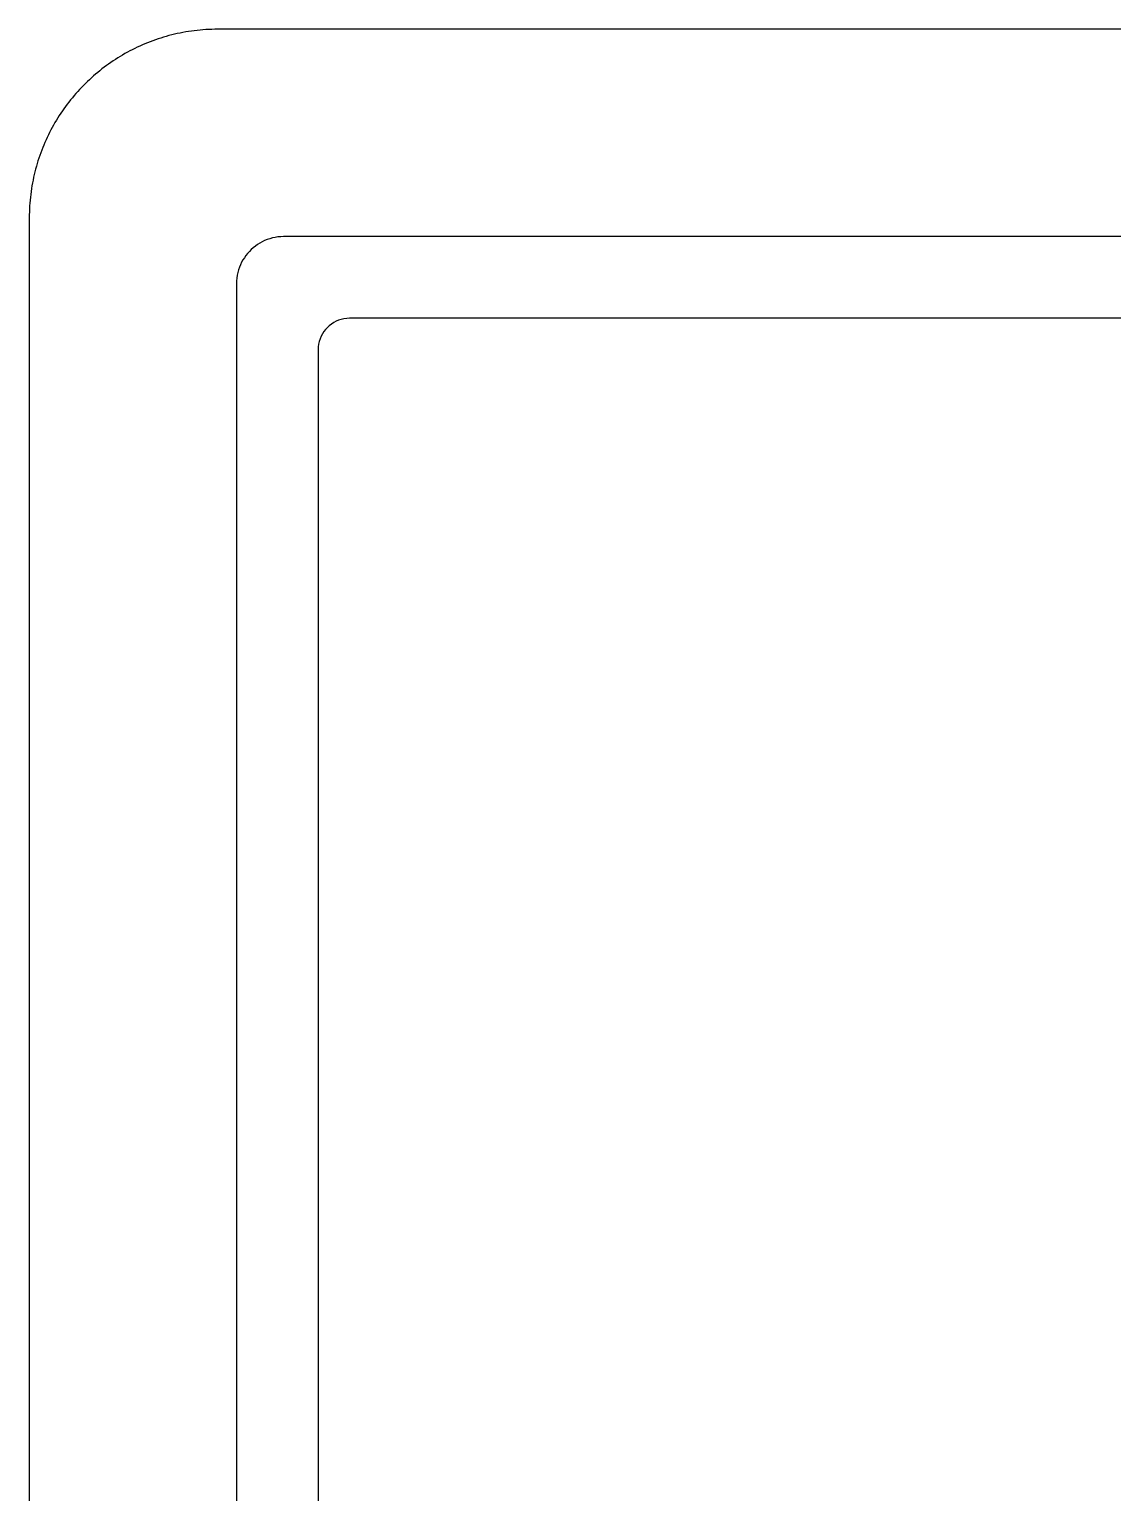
# Model space of a CAD drawing. Header units: millimetres. Extents: x 0 to 120, y 0 to 80.
# Drawn here: x 0 to 34.51, y 33.42 to 80 of the extents above; entities that cross this region are included whole.
import ezdxf

# ---------------------------------------------------------------- set-up
doc = ezdxf.new("R2010")
doc.units = ezdxf.units.MM
doc.layers.add('CUT_OUTER', color=1, linetype='CONTINUOUS', lineweight=25)
doc.layers.add('ENGRAVE_VECTOR', color=7, linetype='CONTINUOUS', lineweight=25)

msp = doc.modelspace()

# ---------------------------------------------------------------- linework, layer by layer
at = {"layer": 'CUT_OUTER'}
msp.add_lwpolyline([(114, 80), (6, 80), (5.905487, 79.999271), (5.811326, 79.997091), (5.717529, 79.99347), (5.624105, 79.98842), (5.531066, 79.98195), (5.438422, 79.974072), (5.346183, 79.964796), (5.254361, 79.954134), (5.162966, 79.942094), (5.072009, 79.928689), (4.9815, 79.913929), (4.891451, 79.897825), (4.801871, 79.880386), (4.712772, 79.861625), (4.624163, 79.841551), (4.536057, 79.820175), (4.448463, 79.797509), (4.361392, 79.773561), (4.274854, 79.748345), (4.188862, 79.721868), (4.103424, 79.694144), (4.018552, 79.665182), (3.934257, 79.634992), (3.850548, 79.603587), (3.767438, 79.570975), (3.684935, 79.537168), (3.603052, 79.502177), (3.521799, 79.466012), (3.441186, 79.428684), (3.361224, 79.390204), (3.281924, 79.350582), (3.203297, 79.309829), (3.125352, 79.267955), (3.048102, 79.224971), (2.971556, 79.180889), (2.895724, 79.135718), (2.820619, 79.089469), (2.74625, 79.042153), (2.672628, 78.993781), (2.599764, 78.944363), (2.527669, 78.89391), (2.456352, 78.842432), (2.385825, 78.789941), (2.316099, 78.736446), (2.247184, 78.681959), (2.17909, 78.62649), (2.111829, 78.570051), (2.045411, 78.51265), (1.979847, 78.4543), (1.915147, 78.395011), (1.851323, 78.334794), (1.788384, 78.273658), (1.726342, 78.211616), (1.665206, 78.148677), (1.604989, 78.084853), (1.5457, 78.020153), (1.48735, 77.954589), (1.429949, 77.888171), (1.37351, 77.82091), (1.318041, 77.752816), (1.263554, 77.683901), (1.210059, 77.614175), (1.157568, 77.543648), (1.10609, 77.472331), (1.055637, 77.400236), (1.006219, 77.327372), (0.957847, 77.25375), (0.910531, 77.179381), (0.864282, 77.104276), (0.819111, 77.028444), (0.775029, 76.951898), (0.732045, 76.874648), (0.690171, 76.796703), (0.649418, 76.718076), (0.609796, 76.638776), (0.571316, 76.558814), (0.533988, 76.478201), (0.497823, 76.396948), (0.462832, 76.315065), (0.429025, 76.232562), (0.396413, 76.149452), (0.365008, 76.065743), (0.334818, 75.981448), (0.305856, 75.896576), (0.278132, 75.811138), (0.251655, 75.725146), (0.226439, 75.638608), (0.202491, 75.551537), (0.179825, 75.463943), (0.158449, 75.375837), (0.138375, 75.287228), (0.119614, 75.198129), (0.102175, 75.108549), (0.086071, 75.0185), (0.071311, 74.927991), (0.057906, 74.837034), (0.045866, 74.745639), (0.035204, 74.653817), (0.025928, 74.561578), (0.01805, 74.468934), (0.01158, 74.375895), (0.00653, 74.282471), (0.002909, 74.188674), (0.000729, 74.094513), (0, 74), (0, 6)], dxfattribs=at)
at = {"layer": 'ENGRAVE_VECTOR'}
for points in [[(111.9, 73.4), (8.1, 73.4), (8.008668, 73.397261), (7.918778, 73.389148), (7.830486, 73.375819), (7.743949, 73.357431), (7.659326, 73.334141), (7.576774, 73.306107), (7.496449, 73.273486), (7.418509, 73.236435), (7.343111, 73.195111), (7.270413, 73.149672), (7.200572, 73.100276), (7.133745, 73.047078), (7.070089, 72.990237), (7.009763, 72.929911), (6.952922, 72.866255), (6.899724, 72.799428), (6.850328, 72.729587), (6.804889, 72.656889), (6.763565, 72.581491), (6.726514, 72.503551), (6.693893, 72.423226), (6.665859, 72.340674), (6.642569, 72.256051), (6.624181, 72.169514), (6.610852, 72.081222), (6.602739, 71.991332), (6.6, 71.9), (6.6, 8.1)], [(109.8, 70.8), (10.2, 70.8), (10.109022, 70.795911), (10.020324, 70.783879), (9.934259, 70.764259), (9.851182, 70.737405), (9.771447, 70.703669), (9.695407, 70.663407), (9.623417, 70.616973), (9.55583, 70.564719), (9.493, 70.507), (9.435281, 70.44417), (9.383027, 70.376583), (9.336593, 70.304593), (9.296331, 70.228553), (9.262595, 70.148818), (9.235741, 70.065741), (9.216121, 69.979676), (9.204089, 69.890978), (9.2, 69.8), (9.2, 10.2)]]:
    msp.add_lwpolyline(points, dxfattribs=at)

doc.saveas('drawing.dxf')
